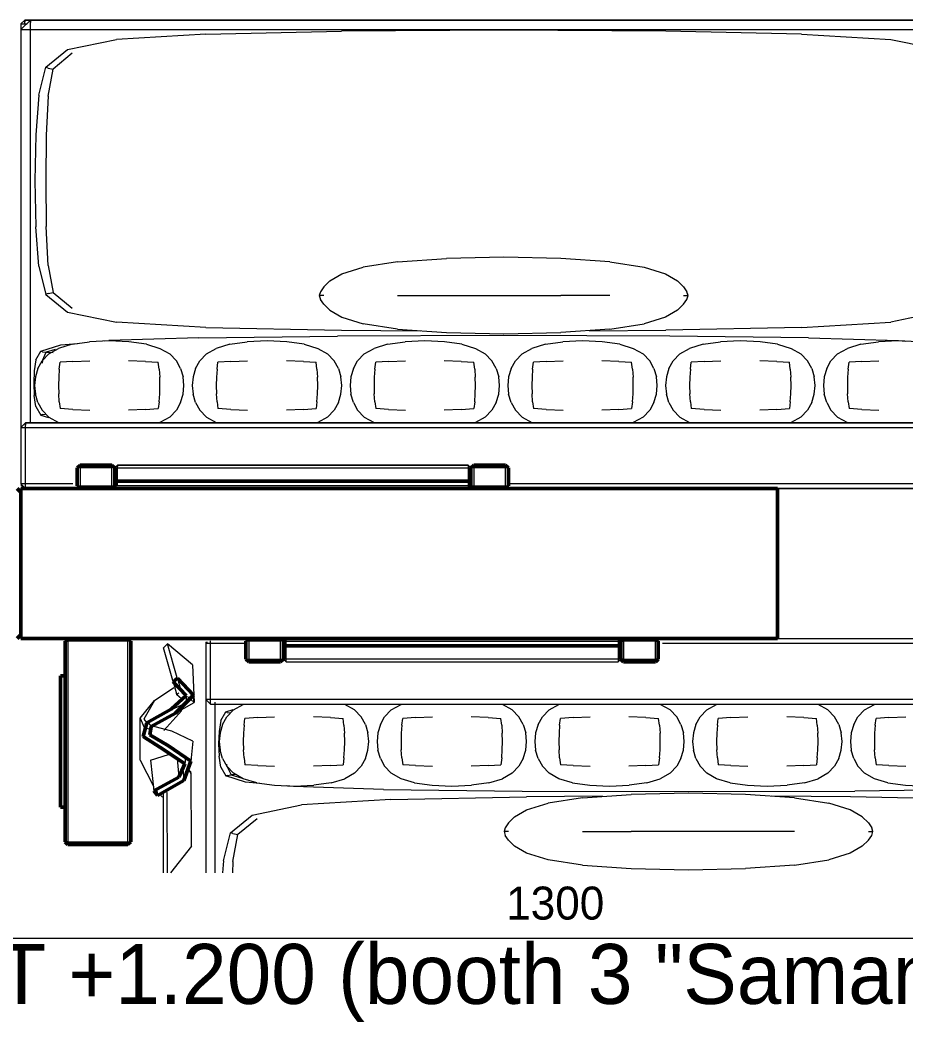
# Model space of a CAD drawing. Header units: metres. Extents: x 10 to 831, y 10 to 584.
# Drawn here: x 56.5 to 103.7, y 112 to 165.5 of the extents above; entities that cross this region are included whole.
import ezdxf
from ezdxf.enums import TextEntityAlignment as Align

# ---------------------------------------------------------------- set-up
doc = ezdxf.new("R2010")
doc.units = ezdxf.units.M
for name, color, linetype, lineweight in [('CUT', 7, 'Continuous', 50), ('DIM', 1, 'Continuous', 13), ('TXT', 7, 'Continuous', 18), ('VIS', 8, 'Continuous', 13)]:
    doc.layers.add(name, color=color, linetype=linetype, lineweight=lineweight)

msp = doc.modelspace()

# ---------------------------------------------------------------- linework, layer by layer
at = {"layer": 'CUT'}
for p, q in [((59.5, 141.6), (59.65, 141.75)), ((59.65, 141.75), (61.35, 141.75)), ((61.35, 141.75), (61.5, 141.6)), ((80.5, 141.6), (80.65, 141.75)), ((80.65, 141.75), (82.35, 141.75)), ((82.35, 141.75), (82.5, 141.6)), ((59.5, 140.65), (59.5, 141.6)), ((61.5, 141.6), (61.5, 140.65)), ((80.5, 140.65), (80.5, 141.6)), ((82.5, 141.6), (82.5, 140.65)), ((59.65, 140.5), (59.5, 140.65)), ((61.5, 140.65), (61.35, 140.5)), ((61.5, 140.5), (61.5, 140.9)), ((61.5, 140.9), (80.5, 140.9)), ((80.5, 140.9), (80.5, 140.5)), ((80.65, 140.5), (80.5, 140.65)), ((82.5, 140.65), (82.35, 140.5)), ((56.3, 140.5), (56.5, 140.3)), ((56.5, 140.5), (96.85, 140.5)), ((56.5, 132.5), (56.5, 140.5)), ((56.5, 140.3), (56.5, 132.7)), ((61.35, 140.5), (59.65, 140.5)), ((80.5, 140.5), (61.5, 140.5)), ((82.35, 140.5), (80.65, 140.5)), ((96.85, 140.5), (96.85, 132.5)), ((56.5, 132.7), (56.3, 132.5)), ((96.85, 132.5), (56.5, 132.5)), ((58.857, 132.35), (59.007, 132.5)), ((58.857, 121.65), (58.857, 132.35)), ((59.007, 132.5), (62.207, 132.5)), ((62.207, 132.5), (62.357, 132.35)), ((62.357, 132.35), (62.357, 121.65)), ((68.5, 132.35), (68.65, 132.5)), ((68.5, 131.4), (68.5, 132.35)), ((68.65, 132.5), (70.35, 132.5)), ((70.35, 132.5), (70.5, 132.35)), ((70.5, 132.1), (70.5, 132.5)), ((70.5, 132.5), (88.5, 132.5)), ((70.5, 132.35), (70.5, 131.4)), ((88.5, 132.1), (70.5, 132.1)), ((88.5, 132.35), (88.65, 132.5)), ((88.5, 132.5), (88.5, 132.1)), ((88.5, 131.4), (88.5, 132.35)), ((88.65, 132.5), (90.35, 132.5)), ((90.35, 132.5), (90.5, 132.35)), ((90.5, 132.35), (90.5, 131.4)), ((68.65, 131.25), (68.5, 131.4)), ((70.35, 131.25), (68.65, 131.25)), ((70.5, 131.4), (70.35, 131.25)), ((88.65, 131.25), (88.5, 131.4)), ((90.35, 131.25), (88.65, 131.25)), ((90.5, 131.4), (90.35, 131.25)), ((58.607, 123.5), (58.607, 130.5)), ((58.607, 130.5), (58.857, 130.5)), ((58.857, 130.5), (58.857, 123.5)), ((64.62, 130.182), (64.842, 130.385)), ((65.312, 129.454), (64.62, 130.182)), ((64.842, 130.385), (65.701, 129.483)), ((64.516, 128.727), (65.312, 129.454)), ((65.701, 129.483), (64.739, 128.519)), ((63.215, 128), (64.516, 128.727)), ((64.739, 128.519), (63.453, 127.798)), ((63.016, 127.273), (63.215, 128)), ((63.453, 127.798), (63.38, 127.36)), ((64.164, 126.546), (63.016, 127.273)), ((63.38, 127.36), (64.364, 126.771)), ((64.364, 126.771), (65.561, 125.959)), ((65.242, 125.818), (64.164, 126.546)), ((64.919, 125.091), (65.242, 125.818)), ((65.561, 125.959), (65.196, 124.913)), ((63.594, 124.364), (64.919, 125.091)), ((65.196, 124.913), (63.776, 124.12)), ((63.776, 124.12), (63.594, 124.364)), ((58.857, 123.5), (58.607, 123.5)), ((59.007, 121.5), (58.857, 121.65)), ((62.207, 121.5), (59.007, 121.5)), ((62.357, 121.65), (62.207, 121.5))]:
    msp.add_line(p, q, dxfattribs=at)
at = {"layer": 'DIM'}
msp.add_line((52.5, 116.5), (117.5, 116.5), dxfattribs=at)
at = {"layer": 'VIS'}
for p, q in [((56.7, 165.5), (56.5, 165.3)), ((57, 165.5), (56.5, 165)), ((56.5, 165.3), (56.7, 165.3)), ((56.5, 165.3), (56.5, 164.923)), ((56.7, 165.5), (56.7, 165.4)), ((56.7, 165.3), (56.7, 165.5)), ((56.7, 165.5), (107.8, 165.5)), ((107.8, 165.5), (56.7, 165.5)), ((56.7, 165.5), (56.7, 165.5)), ((56.7, 165.3), (56.825, 165.3)), ((57, 165), (57, 165.5)), ((57, 165.5), (57, 165.375)), ((57, 165.5), (57, 165.5)), ((57, 165.5), (107.5, 165.5)), ((107.5, 165.5), (57, 165.5)), ((56.5, 165), (57, 165)), ((56.5, 165), (56.5, 143.653)), ((57, 165), (107.5, 165)), ((57, 144.031), (57, 165)), ((66.367, 164.751), (61.601, 164.468)), ((66.367, 164.751), (73.604, 164.906)), ((82.25, 164.958), (73.604, 164.906)), ((90.897, 164.906), (82.25, 164.958)), ((98.134, 164.751), (90.897, 164.906)), ((98.134, 164.751), (102.9, 164.468)), ((58.977, 163.93), (61.601, 164.468)), ((102.9, 164.468), (105.523, 163.93)), ((57.82, 162.986), (58.977, 163.93)), ((59.239, 163.729), (58.22, 162.882)), ((57.448, 161.492), (57.82, 162.986)), ((57.82, 162.986), (57.852, 162.975)), ((57.948, 162.939), (57.852, 162.975)), ((57.948, 162.939), (58.22, 162.882)), ((57.948, 161.441), (58.22, 162.882)), ((57.448, 161.492), (57.294, 159.382)), ((57.948, 161.441), (57.852, 159.362)), ((57.294, 159.382), (57.242, 156.925)), ((57.852, 159.362), (57.82, 156.925)), ((57.242, 156.925), (57.294, 154.468)), ((57.82, 156.925), (57.852, 154.488)), ((57.448, 152.358), (57.294, 154.468)), ((57.948, 152.409), (57.852, 154.488)), ((57.948, 152.409), (58.22, 150.968)), ((76.593, 152.602), (74.758, 152.315)), ((76.593, 152.602), (79.202, 152.779)), ((82.25, 152.838), (79.202, 152.779)), ((85.298, 152.779), (82.25, 152.838)), ((87.907, 152.602), (85.298, 152.779)), ((87.907, 152.602), (89.742, 152.315)), ((57.448, 152.358), (57.82, 150.863)), ((72.976, 151.589), (73.615, 151.96)), ((73.615, 151.96), (74.758, 152.315)), ((89.742, 152.315), (90.885, 151.96)), ((90.885, 151.96), (91.525, 151.589)), ((72.648, 151.257), (72.976, 151.589)), ((91.852, 151.257), (91.525, 151.589)), ((57.852, 150.875), (57.82, 150.863)), ((57.82, 150.863), (57.828, 150.866)), ((57.82, 150.863), (58.977, 149.92)), ((57.948, 150.91), (57.852, 150.875)), ((57.948, 150.91), (58.22, 150.968)), ((58.22, 150.968), (59.239, 150.12)), ((72.471, 151.004), (72.412, 150.8)), ((72.412, 150.8), (72.471, 150.595)), ((72.412, 150.8), (72.471, 150.8)), ((72.648, 151.257), (72.471, 151.004)), ((72.648, 150.8), (72.471, 150.8)), ((76.593, 150.8), (79.202, 150.8)), ((79.202, 150.8), (82.25, 150.8)), ((82.25, 150.8), (85.298, 150.8)), ((87.907, 150.8), (85.298, 150.8)), ((91.852, 151.257), (92.029, 151.004)), ((91.852, 150.8), (92.029, 150.8)), ((92.088, 150.8), (92.029, 151.004)), ((92.029, 150.595), (92.088, 150.8)), ((92.088, 150.8), (92.029, 150.8)), ((72.648, 150.342), (72.471, 150.595)), ((72.648, 150.342), (72.976, 150.011)), ((91.852, 150.342), (91.525, 150.011)), ((91.852, 150.342), (92.029, 150.595)), ((58.977, 149.92), (61.601, 149.382)), ((72.976, 150.011), (73.615, 149.64)), ((91.525, 150.011), (90.885, 149.64)), ((105.523, 149.92), (102.9, 149.382)), ((66.367, 149.098), (61.601, 149.382)), ((73.615, 149.64), (74.758, 149.285)), ((76.593, 148.998), (74.758, 149.285)), ((87.907, 148.998), (89.742, 149.285)), ((90.885, 149.64), (89.742, 149.285)), ((98.134, 149.098), (102.9, 149.382)), ((65.988, 148.551), (73.38, 148.639)), ((66.367, 149.098), (73.604, 148.943)), ((82.25, 148.669), (73.38, 148.639)), ((73.604, 148.943), (77.8, 148.918)), ((76.593, 148.998), (79.202, 148.821)), ((79.202, 148.821), (82.25, 148.762)), ((82.25, 148.762), (85.298, 148.821)), ((91.121, 148.639), (82.25, 148.669)), ((87.907, 148.998), (85.298, 148.821)), ((86.828, 148.919), (90.897, 148.943)), ((98.134, 149.098), (90.897, 148.943)), ((98.512, 148.551), (91.121, 148.639)), ((57.568, 147.83), (58.622, 148.167)), ((59.227, 148.201), (58.504, 147.982)), ((58.622, 148.167), (59.52, 148.248)), ((59.227, 148.201), (60.159, 148.334)), ((61.208, 148.379), (60.159, 148.334)), ((60.931, 148.376), (61.187, 148.399)), ((65.988, 148.551), (61.187, 148.399)), ((62.258, 148.334), (61.208, 148.379)), ((63.19, 148.201), (62.258, 148.334)), ((63.19, 148.201), (63.913, 147.982)), ((67.643, 148.201), (66.921, 147.982)), ((67.643, 148.201), (68.575, 148.334)), ((69.625, 148.379), (68.575, 148.334)), ((70.675, 148.334), (69.625, 148.379)), ((71.607, 148.201), (70.675, 148.334)), ((71.607, 148.201), (72.33, 147.982)), ((76.06, 148.201), (75.337, 147.982)), ((76.06, 148.201), (76.992, 148.334)), ((78.042, 148.379), (76.992, 148.334)), ((79.091, 148.334), (78.042, 148.379)), ((80.024, 148.201), (79.091, 148.334)), ((80.024, 148.201), (80.746, 147.982)), ((84.477, 148.201), (83.754, 147.982)), ((84.477, 148.201), (85.409, 148.334)), ((86.458, 148.379), (85.409, 148.334)), ((87.508, 148.334), (86.458, 148.379)), ((88.44, 148.201), (87.508, 148.334)), ((88.44, 148.201), (89.163, 147.982)), ((92.893, 148.201), (92.171, 147.982)), ((92.893, 148.201), (93.825, 148.334)), ((94.875, 148.379), (93.825, 148.334)), ((95.925, 148.334), (94.875, 148.379)), ((96.857, 148.201), (95.925, 148.334)), ((96.857, 148.201), (97.58, 147.982)), ((98.512, 148.551), (103.313, 148.399)), ((101.31, 148.201), (100.587, 147.982)), ((101.31, 148.201), (102.242, 148.334)), ((103.292, 148.379), (102.242, 148.334)), ((104.341, 148.334), (103.292, 148.379)), ((103.313, 148.399), (103.697, 148.364)), ((57.299, 147.37), (57.568, 147.83)), ((57.568, 147.83), (57.586, 147.824)), ((57.64, 147.803), (57.586, 147.824)), ((57.627, 147.322), (57.982, 147.685)), ((57.64, 147.803), (57.85, 147.772)), ((57.64, 147.341), (57.85, 147.772)), ((58.33, 147.915), (57.85, 147.772)), ((57.85, 147.772), (58.21, 147.764)), ((57.982, 147.685), (58.504, 147.982)), ((63.913, 147.982), (64.435, 147.685)), ((64.435, 147.685), (64.79, 147.322)), ((66.043, 147.322), (66.399, 147.685)), ((66.399, 147.685), (66.921, 147.982)), ((72.33, 147.982), (72.851, 147.685)), ((72.851, 147.685), (73.207, 147.322)), ((74.46, 147.322), (74.816, 147.685)), ((74.816, 147.685), (75.337, 147.982)), ((80.746, 147.982), (81.268, 147.685)), ((81.268, 147.685), (81.624, 147.322)), ((82.877, 147.322), (83.232, 147.685)), ((83.232, 147.685), (83.754, 147.982)), ((89.163, 147.982), (89.685, 147.685)), ((89.685, 147.685), (90.04, 147.322)), ((91.293, 147.322), (91.649, 147.685)), ((91.649, 147.685), (92.171, 147.982)), ((97.58, 147.982), (98.101, 147.685)), ((98.101, 147.685), (98.457, 147.322)), ((99.71, 147.322), (100.066, 147.685)), ((100.066, 147.685), (100.587, 147.982)), ((57.299, 147.37), (57.211, 146.783)), ((57.399, 146.91), (57.627, 147.322)), ((57.64, 147.341), (57.627, 147.199)), ((58.545, 146.867), (58.591, 147.236)), ((59.27, 147.281), (58.591, 147.236)), ((59.27, 147.281), (60.176, 147.312)), ((63.147, 147.281), (62.24, 147.312)), ((63.147, 147.281), (63.826, 147.236)), ((63.872, 146.867), (63.826, 147.236)), ((65.018, 146.91), (64.79, 147.322)), ((65.815, 146.91), (66.043, 147.322)), ((66.961, 146.867), (67.008, 147.236)), ((67.687, 147.281), (67.008, 147.236)), ((67.687, 147.281), (68.593, 147.312)), ((71.564, 147.281), (70.657, 147.312)), ((71.564, 147.281), (72.242, 147.236)), ((72.289, 146.867), (72.242, 147.236)), ((73.435, 146.91), (73.207, 147.322)), ((74.232, 146.91), (74.46, 147.322)), ((75.378, 146.867), (75.425, 147.236)), ((76.103, 147.281), (75.425, 147.236)), ((76.103, 147.281), (77.01, 147.312)), ((79.98, 147.281), (79.074, 147.312)), ((79.98, 147.281), (80.659, 147.236)), ((80.706, 146.867), (80.659, 147.236)), ((81.851, 146.91), (81.624, 147.322)), ((82.649, 146.91), (82.877, 147.322)), ((83.795, 146.867), (83.841, 147.236)), ((84.52, 147.281), (83.841, 147.236)), ((84.52, 147.281), (85.426, 147.312)), ((88.397, 147.281), (87.491, 147.312)), ((88.397, 147.281), (89.076, 147.236)), ((89.122, 146.867), (89.076, 147.236)), ((90.268, 146.91), (90.04, 147.322)), ((91.065, 146.91), (91.293, 147.322)), ((92.211, 146.867), (92.258, 147.236)), ((92.937, 147.281), (92.258, 147.236)), ((92.937, 147.281), (93.843, 147.312)), ((96.814, 147.281), (95.907, 147.312)), ((96.814, 147.281), (97.492, 147.236)), ((97.539, 146.867), (97.492, 147.236)), ((98.685, 146.91), (98.457, 147.322)), ((99.482, 146.91), (99.71, 147.322)), ((100.628, 146.867), (100.675, 147.236)), ((101.353, 147.281), (100.675, 147.236)), ((101.353, 147.281), (102.26, 147.312)), ((57.211, 146.783), (57.181, 146.125)), ((57.399, 146.91), (57.266, 146.464)), ((58.545, 146.867), (58.514, 146.445)), ((63.872, 146.867), (63.903, 146.445)), ((65.018, 146.91), (65.151, 146.464)), ((65.815, 146.91), (65.683, 146.464)), ((66.961, 146.867), (66.931, 146.445)), ((72.289, 146.867), (72.319, 146.445)), ((73.435, 146.91), (73.568, 146.464)), ((74.232, 146.91), (74.099, 146.464)), ((75.378, 146.867), (75.347, 146.445)), ((80.706, 146.867), (80.736, 146.445)), ((81.851, 146.91), (81.984, 146.464)), ((82.649, 146.91), (82.516, 146.464)), ((83.795, 146.867), (83.764, 146.445)), ((89.122, 146.867), (89.153, 146.445)), ((90.268, 146.91), (90.401, 146.464)), ((91.065, 146.91), (90.933, 146.464)), ((92.211, 146.867), (92.181, 146.445)), ((97.539, 146.867), (97.569, 146.445)), ((98.685, 146.91), (98.818, 146.464)), ((99.482, 146.91), (99.349, 146.464)), ((100.628, 146.867), (100.597, 146.445)), ((57.181, 146.125), (57.211, 145.466)), ((57.266, 146.464), (57.222, 146)), ((57.222, 146), (57.266, 145.536)), ((58.514, 146.445), (58.504, 146)), ((58.504, 146), (58.514, 145.554)), ((63.913, 146), (63.903, 146.445)), ((63.903, 145.554), (63.913, 146)), ((65.195, 146), (65.151, 146.464)), ((65.151, 145.536), (65.195, 146)), ((65.683, 146.464), (65.638, 146)), ((65.638, 146), (65.683, 145.536)), ((66.931, 146.445), (66.921, 146)), ((66.921, 146), (66.931, 145.554)), ((72.33, 146), (72.319, 146.445)), ((72.319, 145.554), (72.33, 146)), ((73.612, 146), (73.568, 146.464)), ((73.568, 145.536), (73.612, 146)), ((74.099, 146.464), (74.055, 146)), ((74.055, 146), (74.099, 145.536)), ((75.347, 146.445), (75.337, 146)), ((75.337, 146), (75.347, 145.554)), ((80.746, 146), (80.736, 146.445)), ((80.736, 145.554), (80.746, 146)), ((82.029, 146), (81.984, 146.464)), ((81.984, 145.536), (82.029, 146)), ((82.516, 146.464), (82.472, 146)), ((82.472, 146), (82.516, 145.536)), ((83.764, 146.445), (83.754, 146)), ((83.754, 146), (83.764, 145.554)), ((89.163, 146), (89.153, 146.445)), ((89.153, 145.554), (89.163, 146)), ((90.445, 146), (90.401, 146.464)), ((90.401, 145.536), (90.445, 146)), ((90.933, 146.464), (90.888, 146)), ((90.888, 146), (90.933, 145.536)), ((92.181, 146.445), (92.171, 146)), ((92.171, 146), (92.181, 145.554)), ((97.58, 146), (97.569, 146.445)), ((97.569, 145.554), (97.58, 146)), ((98.862, 146), (98.818, 146.464)), ((98.818, 145.536), (98.862, 146)), ((99.349, 146.464), (99.305, 146)), ((99.305, 146), (99.349, 145.536)), ((100.597, 146.445), (100.587, 146)), ((100.587, 146), (100.597, 145.554)), ((57.299, 144.879), (57.211, 145.466)), ((57.399, 145.09), (57.266, 145.536)), ((58.545, 145.133), (58.514, 145.554)), ((63.872, 145.133), (63.903, 145.554)), ((65.018, 145.09), (65.151, 145.536)), ((65.815, 145.09), (65.683, 145.536)), ((66.961, 145.133), (66.931, 145.554)), ((72.289, 145.133), (72.319, 145.554)), ((73.435, 145.09), (73.568, 145.536)), ((74.232, 145.09), (74.099, 145.536)), ((75.378, 145.133), (75.347, 145.554)), ((80.706, 145.133), (80.736, 145.554)), ((81.851, 145.09), (81.984, 145.536)), ((82.649, 145.09), (82.516, 145.536)), ((83.795, 145.133), (83.764, 145.554)), ((89.122, 145.133), (89.153, 145.554)), ((90.268, 145.09), (90.401, 145.536)), ((91.065, 145.09), (90.933, 145.536)), ((92.211, 145.133), (92.181, 145.554)), ((97.539, 145.133), (97.569, 145.554)), ((98.685, 145.09), (98.818, 145.536)), ((99.482, 145.09), (99.349, 145.536)), ((100.628, 145.133), (100.597, 145.554)), ((57.399, 145.09), (57.627, 144.677)), ((58.545, 145.133), (58.591, 144.764)), ((63.872, 145.133), (63.826, 144.764)), ((65.018, 145.09), (64.79, 144.677)), ((65.815, 145.09), (66.043, 144.677)), ((66.961, 145.133), (67.008, 144.764)), ((72.289, 145.133), (72.242, 144.764)), ((73.435, 145.09), (73.207, 144.677)), ((74.232, 145.09), (74.46, 144.677)), ((75.378, 145.133), (75.425, 144.764)), ((80.706, 145.133), (80.659, 144.764)), ((81.851, 145.09), (81.624, 144.677)), ((82.649, 145.09), (82.877, 144.677)), ((83.795, 145.133), (83.841, 144.764)), ((89.122, 145.133), (89.076, 144.764)), ((90.268, 145.09), (90.04, 144.677)), ((91.065, 145.09), (91.293, 144.677)), ((92.211, 145.133), (92.258, 144.764)), ((97.539, 145.133), (97.492, 144.764)), ((98.685, 145.09), (98.457, 144.677)), ((99.482, 145.09), (99.71, 144.677)), ((100.628, 145.133), (100.675, 144.764)), ((57.299, 144.879), (57.568, 144.42)), ((57.586, 144.427), (57.568, 144.42)), ((57.568, 144.42), (57.571, 144.421)), ((57.568, 144.42), (57.963, 144.293)), ((57.64, 144.447), (57.586, 144.427)), ((57.627, 144.677), (57.982, 144.315)), ((57.64, 144.447), (57.798, 144.47)), ((59.27, 144.718), (58.591, 144.764)), ((59.27, 144.718), (60.176, 144.687)), ((63.147, 144.718), (62.24, 144.687)), ((63.147, 144.718), (63.826, 144.764)), ((64.79, 144.677), (64.435, 144.315)), ((66.043, 144.677), (66.399, 144.315)), ((67.687, 144.718), (67.008, 144.764)), ((67.687, 144.718), (68.593, 144.687)), ((71.564, 144.718), (70.657, 144.687)), ((71.564, 144.718), (72.242, 144.764)), ((73.207, 144.677), (72.851, 144.315)), ((74.46, 144.677), (74.816, 144.315)), ((76.103, 144.718), (75.425, 144.764)), ((76.103, 144.718), (77.01, 144.687)), ((79.98, 144.718), (79.074, 144.687)), ((79.98, 144.718), (80.659, 144.764)), ((81.624, 144.677), (81.268, 144.315)), ((82.877, 144.677), (83.232, 144.315)), ((84.52, 144.718), (83.841, 144.764)), ((84.52, 144.718), (85.426, 144.687)), ((88.397, 144.718), (87.491, 144.687)), ((88.397, 144.718), (89.076, 144.764)), ((90.04, 144.677), (89.685, 144.315)), ((91.293, 144.677), (91.649, 144.315)), ((92.937, 144.718), (92.258, 144.764)), ((92.937, 144.718), (93.843, 144.687)), ((96.814, 144.718), (95.907, 144.687)), ((96.814, 144.718), (97.492, 144.764)), ((98.457, 144.677), (98.101, 144.315)), ((99.71, 144.677), (100.066, 144.315)), ((101.353, 144.718), (100.675, 144.764)), ((101.353, 144.718), (102.26, 144.687)), ((56.75, 144), (56.5, 143.75)), ((56.75, 143.75), (56.75, 144)), ((56.75, 144), (56.75, 143.875)), ((56.75, 144), (56.75, 144)), ((56.75, 144), (107.75, 144)), ((107.75, 144), (56.75, 144)), ((57.982, 144.315), (58.504, 144.018)), ((64.435, 144.315), (63.913, 144.018)), ((66.399, 144.315), (66.921, 144.018)), ((72.851, 144.315), (72.33, 144.018)), ((74.816, 144.315), (75.337, 144.018)), ((81.268, 144.315), (80.746, 144.018)), ((83.232, 144.315), (83.754, 144.018)), ((89.685, 144.315), (89.163, 144.018)), ((91.649, 144.315), (92.171, 144.018)), ((98.101, 144.315), (97.58, 144.018)), ((100.066, 144.315), (100.587, 144.018)), ((56.5, 143.75), (56.75, 143.75)), ((56.5, 143.75), (56.5, 140.75)), ((56.75, 140.75), (56.75, 143.75)), ((56.75, 143.75), (107.75, 143.75)), ((59.5, 141.6), (59.65, 141.75)), ((59.5, 141.6), (59.65, 141.75)), ((59.65, 141.75), (59.65, 141.6)), ((59.65, 141.75), (61.35, 141.75)), ((59.65, 141.75), (59.65, 141.75)), ((59.65, 141.75), (61.35, 141.75)), ((61.35, 141.6), (61.35, 141.75)), ((61.35, 141.75), (61.425, 141.675)), ((61.35, 141.75), (61.35, 141.75)), ((61.35, 141.75), (61.5, 141.6)), ((61.65, 141.75), (61.5, 141.6)), ((61.65, 141.6), (61.65, 141.75)), ((61.65, 141.75), (61.65, 141.675)), ((80.35, 141.75), (61.65, 141.75)), ((61.65, 141.75), (80.35, 141.75)), ((61.65, 141.75), (61.65, 141.75)), ((80.5, 141.6), (80.35, 141.75)), ((80.35, 141.75), (80.35, 141.6)), ((80.35, 141.75), (80.5, 141.6)), ((80.35, 141.75), (80.35, 141.75)), ((80.5, 141.6), (80.65, 141.75)), ((80.5, 141.6), (80.65, 141.75)), ((80.65, 141.75), (80.65, 141.6)), ((80.65, 141.75), (80.65, 141.75)), ((80.65, 141.75), (82.35, 141.75)), ((80.65, 141.75), (82.35, 141.75)), ((82.35, 141.6), (82.35, 141.75)), ((82.35, 141.75), (82.5, 141.6)), ((82.35, 141.75), (82.35, 141.75)), ((82.35, 141.75), (82.5, 141.6)), ((59.65, 141.6), (59.5, 141.6)), ((59.5, 140.65), (59.5, 141.6)), ((59.5, 141.6), (59.5, 141.6)), ((59.5, 140.65), (59.5, 141.6)), ((59.65, 141.6), (59.65, 140.65)), ((61.35, 141.6), (59.65, 141.6)), ((61.35, 140.65), (61.35, 141.6)), ((61.5, 141.6), (61.5, 141.6)), ((61.5, 141.6), (61.65, 141.6)), ((61.5, 141.6), (61.5, 140.809)), ((61.5, 141.6), (61.5, 140.65)), ((61.65, 140.65), (61.65, 141.6)), ((61.65, 141.6), (80.35, 141.6)), ((80.35, 141.6), (80.5, 141.6)), ((80.35, 141.6), (80.35, 140.65)), ((80.5, 141.6), (80.425, 141.6)), ((80.65, 141.6), (80.5, 141.6)), ((80.5, 140.65), (80.5, 141.6)), ((80.5, 141.6), (80.5, 140.65)), ((80.5, 141.6), (80.5, 141.6)), ((80.5, 140.65), (80.5, 141.6)), ((80.5, 141.6), (80.5, 141.6)), ((80.5, 140.65), (80.5, 141.6)), ((82.35, 141.6), (80.65, 141.6)), ((80.65, 141.6), (80.65, 140.65)), ((82.5, 141.6), (82.35, 141.6)), ((82.35, 140.65), (82.35, 141.6)), ((82.5, 141.6), (82.5, 141.6)), ((82.5, 141.6), (82.5, 140.65)), ((82.5, 141.6), (82.5, 140.65)), ((56.75, 140.75), (56.5, 140.75)), ((56.5, 140.75), (56.75, 140.5)), ((56.5, 140.75), (56.5, 140.75)), ((56.5, 140.7), (56.7, 140.5)), ((56.5, 140.7), (56.5, 140.7)), ((56.75, 140.5), (56.75, 140.75)), ((59.262, 140.75), (56.75, 140.75)), ((59.65, 140.5), (59.5, 140.65)), ((59.5, 140.65), (59.65, 140.65)), ((59.5, 140.65), (59.5, 140.65)), ((59.5, 140.65), (59.65, 140.5)), ((59.65, 140.65), (59.65, 140.5)), ((59.65, 140.65), (61.35, 140.65)), ((61.35, 140.65), (61.425, 140.65)), ((61.35, 140.5), (61.35, 140.65)), ((61.5, 140.65), (61.35, 140.5)), ((61.5, 140.5), (61.5, 140.9)), ((61.5, 140.9), (80.5, 140.9)), ((61.5, 140.9), (61.5, 140.9)), ((61.5, 140.5), (61.5, 140.9)), ((61.5, 140.9), (80.5, 140.9)), ((61.5, 140.65), (61.5, 140.65)), ((61.65, 140.65), (61.575, 140.65)), ((80.35, 140.65), (61.65, 140.65)), ((80.35, 140.65), (80.35, 140.575)), ((80.5, 140.65), (80.35, 140.65)), ((80.5, 140.65), (80.425, 140.575)), ((80.5, 140.9), (80.5, 140.5)), ((80.5, 140.9), (80.5, 140.9)), ((80.5, 140.9), (80.5, 140.5)), ((80.65, 140.5), (80.5, 140.65)), ((80.5, 140.65), (80.65, 140.65)), ((80.5, 140.65), (80.5, 140.65)), ((80.5, 140.65), (80.5, 140.65)), ((80.5, 140.65), (80.65, 140.5)), ((80.65, 140.65), (80.65, 140.5)), ((80.65, 140.65), (82.35, 140.65)), ((82.35, 140.65), (82.5, 140.65)), ((82.5, 140.65), (82.35, 140.5)), ((82.35, 140.5), (82.35, 140.65)), ((82.5, 140.65), (82.35, 140.5)), ((82.5, 140.65), (82.5, 140.65)), ((107.75, 140.75), (82.501, 140.75)), ((56.3, 140.5), (56.5, 140.3)), ((56.5, 140.5), (56.5, 140.371)), ((56.5, 140.5), (56.625, 140.5)), ((56.5, 140.5), (56.5, 140.5)), ((56.5, 140.5), (56.625, 140.5)), ((56.5, 140.5), (56.5, 132.5)), ((59.505, 140.5), (56.5, 140.5)), ((56.5, 140.5), (56.5, 140.5)), ((56.5, 132.5), (56.5, 140.5)), ((56.5, 140.5), (59.633, 140.5)), ((56.5, 140.5), (56.5, 140.5)), ((56.5, 140.5), (96.85, 140.5)), ((56.5, 132.5), (56.5, 140.5)), ((56.5, 140.3), (56.5, 140.3)), ((56.5, 140.3), (56.5, 132.7)), ((56.7, 140.5), (56.7, 140.6)), ((56.7, 140.5), (56.825, 140.5)), ((56.75, 140.5), (59.639, 140.5)), ((61.35, 140.5), (59.65, 140.5)), ((59.65, 140.5), (59.65, 140.5)), ((61.35, 140.5), (59.65, 140.5)), ((61.35, 140.5), (61.35, 140.5)), ((80.5, 140.5), (61.5, 140.5)), ((61.5, 140.5), (61.5, 140.5)), ((80.5, 140.5), (61.5, 140.5)), ((80.536, 140.5), (80.411, 140.5)), ((80.5, 140.5), (80.5, 140.5)), ((80.56, 140.5), (80.685, 140.5)), ((80.617, 140.5), (80.743, 140.5)), ((82.35, 140.5), (80.65, 140.5)), ((80.65, 140.5), (80.65, 140.5)), ((82.35, 140.5), (80.65, 140.5)), ((82.35, 140.5), (82.35, 140.5)), ((82.376, 140.5), (107.75, 140.5)), ((123.35, 140.5), (82.414, 140.5)), ((82.565, 140.5), (96.85, 140.5)), ((96.85, 140.5), (96.85, 132.5)), ((96.85, 140.5), (96.85, 140.5)), ((96.85, 140.5), (96.85, 132.5)), ((56.5, 132.7), (56.3, 132.5)), ((56.5, 132.7), (56.5, 132.7)), ((56.5, 132.5), (123.35, 132.5)), ((56.5, 132.5), (56.5, 132.5)), ((96.85, 132.5), (56.5, 132.5)), ((56.5, 132.5), (56.5, 132.5)), ((96.85, 132.5), (56.5, 132.5)), ((58.857, 132.35), (59.007, 132.5)), ((58.857, 132.35), (58.932, 132.425)), ((59.007, 132.35), (58.857, 132.35)), ((58.857, 121.65), (58.857, 132.35)), ((58.857, 132.35), (58.857, 132.35)), ((58.857, 121.65), (58.857, 132.35)), ((59.007, 132.5), (59.007, 132.5)), ((59.007, 132.5), (62.207, 132.5)), ((62.207, 132.35), (59.007, 132.35)), ((59.007, 132.35), (59.007, 121.65)), ((62.207, 132.5), (62.207, 132.5)), ((62.207, 132.5), (62.357, 132.35)), ((62.207, 132.35), (62.207, 132.425)), ((62.357, 132.35), (62.207, 132.35)), ((62.207, 121.65), (62.207, 132.35)), ((62.357, 132.35), (62.357, 132.35)), ((62.357, 132.35), (62.357, 121.65)), ((62.357, 132.35), (62.357, 121.65)), ((64.107, 132), (64.312, 132.22)), ((64.312, 132.22), (64.312, 132.22)), ((65.654, 131.092), (64.312, 132.22)), ((64.831, 130.392), (64.312, 132.22)), ((66.357, 132.3), (66.457, 132.3)), ((66.357, 132.3), (66.357, 132.174)), ((66.357, 132.25), (66.607, 132.25)), ((66.357, 132.25), (66.357, 129.25)), ((66.607, 132.25), (66.607, 132.375)), ((66.607, 132.25), (68.491, 132.25)), ((66.607, 129.25), (66.607, 132.25)), ((68.5, 132.35), (68.65, 132.5)), ((68.5, 132.35), (68.65, 132.5)), ((68.65, 132.35), (68.5, 132.35)), ((68.5, 131.4), (68.5, 132.35)), ((68.5, 132.35), (68.5, 132.35)), ((68.5, 131.4), (68.5, 132.35)), ((68.65, 132.5), (68.65, 132.35)), ((68.65, 132.5), (70.35, 132.5)), ((68.65, 132.5), (68.65, 132.5)), ((68.65, 132.5), (70.35, 132.5)), ((68.65, 132.35), (68.65, 131.4)), ((70.35, 132.35), (68.65, 132.35)), ((70.35, 132.35), (70.35, 132.5)), ((70.35, 132.5), (70.425, 132.425)), ((70.35, 132.5), (70.35, 132.5)), ((70.35, 132.5), (70.5, 132.35)), ((70.35, 131.4), (70.35, 132.35)), ((70.5, 132.1), (70.5, 132.5)), ((70.5, 132.5), (88.5, 132.5)), ((70.5, 132.5), (70.5, 132.5)), ((70.5, 132.1), (70.5, 132.5)), ((70.5, 132.5), (88.5, 132.5)), ((70.5, 132.35), (70.5, 132.35)), ((70.5, 132.35), (70.5, 131.4)), ((88.5, 132.1), (70.5, 132.1)), ((70.5, 132.1), (70.5, 132.1)), ((88.5, 132.1), (70.5, 132.1)), ((70.65, 132.5), (70.575, 132.425)), ((70.65, 132.35), (70.65, 132.5)), ((70.65, 132.5), (70.65, 132.425)), ((88.35, 132.5), (70.65, 132.5)), ((70.65, 132.5), (88.35, 132.5)), ((70.65, 132.5), (70.65, 132.5)), ((70.65, 131.4), (70.65, 132.35)), ((70.65, 132.35), (88.35, 132.35)), ((88.5, 132.35), (88.35, 132.5)), ((88.35, 132.5), (88.35, 132.35)), ((88.35, 132.5), (88.5, 132.35)), ((88.35, 132.5), (88.35, 132.5)), ((88.35, 132.35), (88.5, 132.35)), ((88.35, 132.35), (88.35, 131.4)), ((88.5, 132.35), (88.425, 132.35)), ((88.5, 132.5), (88.5, 132.1)), ((88.5, 132.35), (88.65, 132.5)), ((88.5, 132.5), (88.5, 132.5)), ((88.5, 132.35), (88.65, 132.5)), ((88.5, 132.5), (88.5, 132.1)), ((88.65, 132.35), (88.5, 132.35)), ((88.5, 131.4), (88.5, 132.35)), ((88.5, 132.35), (88.5, 131.4)), ((88.5, 132.35), (88.5, 132.35)), ((88.5, 131.4), (88.5, 132.35)), ((88.5, 132.35), (88.5, 132.35)), ((88.5, 131.4), (88.5, 132.35)), ((88.5, 132.1), (88.5, 132.1)), ((88.65, 132.5), (88.65, 132.35)), ((88.65, 132.5), (88.65, 132.5)), ((88.65, 132.5), (90.35, 132.5)), ((88.65, 132.5), (90.35, 132.5)), ((90.35, 132.35), (88.65, 132.35)), ((88.65, 132.35), (88.65, 131.4)), ((90.35, 132.35), (90.35, 132.5)), ((90.35, 132.5), (90.5, 132.35)), ((90.35, 132.5), (90.35, 132.5)), ((90.35, 132.5), (90.5, 132.35)), ((90.5, 132.35), (90.35, 132.35)), ((90.35, 131.4), (90.35, 132.35)), ((90.5, 132.35), (90.5, 132.35)), ((90.5, 132.35), (90.5, 131.4)), ((90.5, 132.35), (90.5, 131.4)), ((90.725, 132.25), (117.607, 132.25)), ((96.85, 132.5), (96.85, 132.5)), ((64.107, 132), (64.107, 132)), ((64.636, 130.125), (64.107, 132)), ((70.5, 132.033), (70.5, 131.4)), ((65.654, 131.092), (65.735, 129.092)), ((68.65, 131.25), (68.5, 131.4)), ((68.5, 131.4), (68.65, 131.4)), ((68.5, 131.4), (68.5, 131.4)), ((68.5, 131.4), (68.65, 131.25)), ((68.65, 131.4), (68.65, 131.25)), ((68.65, 131.4), (70.35, 131.4)), ((70.35, 131.25), (68.65, 131.25)), ((68.65, 131.25), (68.65, 131.25)), ((70.35, 131.25), (68.65, 131.25)), ((70.35, 131.4), (70.425, 131.4)), ((70.35, 131.25), (70.35, 131.4)), ((70.5, 131.4), (70.35, 131.25)), ((70.35, 131.25), (70.35, 131.25)), ((70.65, 131.4), (70.5, 131.4)), ((70.5, 131.4), (70.65, 131.25)), ((70.5, 131.4), (70.5, 131.4)), ((70.5, 131.4), (70.5, 131.4)), ((70.65, 131.25), (70.65, 131.4)), ((88.35, 131.4), (70.65, 131.4)), ((70.65, 131.25), (88.35, 131.25)), ((88.35, 131.4), (88.35, 131.25)), ((88.35, 131.25), (88.5, 131.4)), ((88.5, 131.4), (88.35, 131.4)), ((88.35, 131.25), (88.35, 131.25)), ((88.5, 131.4), (88.425, 131.325)), ((88.65, 131.25), (88.5, 131.4)), ((88.5, 131.4), (88.65, 131.4)), ((88.5, 131.4), (88.5, 131.4)), ((88.5, 131.4), (88.5, 131.4)), ((88.5, 131.4), (88.65, 131.25)), ((88.65, 131.4), (88.65, 131.25)), ((88.65, 131.4), (90.35, 131.4)), ((90.35, 131.25), (88.65, 131.25)), ((88.65, 131.25), (88.65, 131.25)), ((90.35, 131.25), (88.65, 131.25)), ((90.35, 131.4), (90.5, 131.4)), ((90.5, 131.4), (90.35, 131.25)), ((90.35, 131.25), (90.35, 131.4)), ((90.5, 131.4), (90.35, 131.25)), ((90.35, 131.25), (90.35, 131.25)), ((90.5, 131.4), (90.5, 131.4)), ((58.607, 130.5), (58.857, 130.5)), ((58.607, 123.5), (58.607, 130.5)), ((58.607, 130.5), (58.607, 130.5)), ((58.607, 130.5), (58.857, 130.5)), ((58.607, 123.5), (58.607, 130.5)), ((58.857, 130.5), (58.857, 123.5)), ((58.857, 130.5), (58.857, 130.5)), ((58.857, 130.5), (58.857, 123.5)), ((64.62, 130.182), (64.842, 130.385)), ((64.62, 130.182), (64.813, 129.5)), ((65.312, 129.454), (64.62, 130.182)), ((64.842, 130.385), (65.008, 129.771)), ((64.842, 130.385), (65.701, 129.483)), ((63.629, 129.188), (64.65, 129.891)), ((64.516, 128.727), (65.312, 129.454)), ((65.701, 129.483), (64.739, 128.519)), ((64.813, 129.5), (64.788, 129.587)), ((64.813, 129.5), (64.918, 129.608)), ((65.072, 129.281), (64.813, 129.5)), ((65.327, 129.141), (65.312, 129.454)), ((65.317, 129.442), (65.328, 129.132)), ((65.735, 129.092), (65.379, 129.404)), ((65.735, 129.092), (65.701, 129.483)), ((62.857, 128.25), (63.629, 129.188)), ((63.629, 129.188), (63.06, 128.188)), ((64.337, 128.625), (65.206, 129.008)), ((64.543, 128.399), (65.735, 129.092)), ((66.607, 129.25), (66.357, 129.25)), ((66.357, 129.25), (66.607, 129)), ((66.357, 129.25), (66.357, 129.25)), ((66.357, 129.221), (66.357, 120)), ((66.607, 129), (66.607, 129.25)), ((117.607, 129.25), (66.607, 129.25)), ((66.607, 129), (117.607, 129)), ((66.857, 120), (66.857, 129.094)), ((67.839, 128.685), (68.361, 128.982)), ((74.292, 128.685), (73.77, 128.982)), ((76.256, 128.685), (76.777, 128.982)), ((82.708, 128.685), (82.187, 128.982)), ((84.672, 128.685), (85.194, 128.982)), ((91.125, 128.685), (90.603, 128.982)), ((93.089, 128.685), (93.611, 128.982)), ((99.542, 128.685), (99.02, 128.982)), ((101.506, 128.685), (102.028, 128.982)), ((63.215, 128), (64.516, 128.727)), ((64.739, 128.519), (63.453, 127.798)), ((65.087, 128.648), (64.123, 127.592)), ((64.337, 128.625), (64.516, 128.727)), ((64.543, 128.399), (64.739, 128.519)), ((67.156, 128.12), (67.425, 128.58)), ((67.256, 127.909), (67.484, 128.322)), ((67.425, 128.58), (67.82, 128.706)), ((67.425, 128.58), (67.443, 128.573)), ((67.497, 128.553), (67.443, 128.573)), ((67.484, 128.322), (67.839, 128.685)), ((67.497, 128.553), (67.655, 128.53)), ((69.127, 128.281), (70.033, 128.312)), ((73.004, 128.281), (72.097, 128.312)), ((74.647, 128.322), (74.292, 128.685)), ((74.875, 127.909), (74.647, 128.322)), ((75.672, 127.909), (75.9, 128.322)), ((75.9, 128.322), (76.256, 128.685)), ((77.543, 128.281), (78.45, 128.312)), ((81.421, 128.281), (80.514, 128.312)), ((83.064, 128.322), (82.708, 128.685)), ((83.292, 127.909), (83.064, 128.322)), ((84.089, 127.909), (84.317, 128.322)), ((84.317, 128.322), (84.672, 128.685)), ((85.96, 128.281), (86.867, 128.312)), ((89.837, 128.281), (88.931, 128.312)), ((91.481, 128.322), (91.125, 128.685)), ((91.708, 127.909), (91.481, 128.322)), ((92.506, 127.909), (92.734, 128.322)), ((92.734, 128.322), (93.089, 128.685)), ((94.377, 128.281), (95.283, 128.312)), ((98.254, 128.281), (97.347, 128.312)), ((99.897, 128.322), (99.542, 128.685)), ((100.125, 127.909), (99.897, 128.322)), ((100.922, 127.909), (101.15, 128.322)), ((101.15, 128.322), (101.506, 128.685)), ((102.793, 128.281), (103.7, 128.312)), ((62.857, 126), (62.857, 128.25)), ((62.857, 128.25), (63.075, 127.75)), ((63.016, 127.273), (63.215, 128)), ((63.06, 128.188), (63.215, 128)), ((63.233, 127.811), (63.235, 128.016)), ((63.343, 128.067), (63.294, 127.978)), ((63.294, 127.978), (63.453, 127.798)), ((63.453, 127.798), (63.38, 127.36)), ((63.442, 127.794), (63.427, 127.69)), ((64.545, 127.554), (63.586, 127.806)), ((67.156, 128.12), (67.068, 127.533)), ((67.256, 127.909), (67.123, 127.463)), ((68.402, 127.866), (68.371, 127.446)), ((68.402, 127.866), (68.448, 128.236)), ((69.127, 128.281), (68.448, 128.236)), ((73.004, 128.281), (73.683, 128.236)), ((73.729, 127.866), (73.683, 128.236)), ((73.729, 127.866), (73.76, 127.446)), ((74.875, 127.909), (75.008, 127.463)), ((75.672, 127.909), (75.539, 127.463)), ((76.818, 127.866), (76.788, 127.446)), ((76.818, 127.866), (76.865, 128.236)), ((77.543, 128.281), (76.865, 128.236)), ((81.421, 128.281), (82.099, 128.236)), ((82.146, 127.866), (82.099, 128.236)), ((82.146, 127.866), (82.176, 127.446)), ((83.292, 127.909), (83.425, 127.463)), ((84.089, 127.909), (83.956, 127.463)), ((85.235, 127.866), (85.204, 127.446)), ((85.235, 127.866), (85.281, 128.236)), ((85.96, 128.281), (85.281, 128.236)), ((89.837, 128.281), (90.516, 128.236)), ((90.563, 127.866), (90.516, 128.236)), ((90.563, 127.866), (90.593, 127.446)), ((91.708, 127.909), (91.841, 127.463)), ((92.506, 127.909), (92.373, 127.463)), ((93.652, 127.866), (93.621, 127.446)), ((93.652, 127.866), (93.698, 128.236)), ((94.377, 128.281), (93.698, 128.236)), ((98.254, 128.281), (98.933, 128.236)), ((98.979, 127.866), (98.933, 128.236)), ((98.979, 127.866), (99.01, 127.446)), ((100.125, 127.909), (100.258, 127.463)), ((100.922, 127.909), (100.789, 127.463)), ((102.068, 127.866), (102.038, 127.446)), ((102.068, 127.866), (102.115, 128.236)), ((102.793, 128.281), (102.115, 128.236)), ((63.075, 127.75), (63.016, 127.273)), ((64.164, 126.546), (63.016, 127.273)), ((63.333, 127.662), (63.075, 127.75)), ((63.387, 127.409), (63.38, 127.36)), ((63.38, 127.36), (64.364, 126.771)), ((63.421, 127.649), (63.393, 127.448)), ((65.66, 127.022), (64.545, 127.554)), ((67.068, 127.533), (67.038, 126.875)), ((67.123, 127.463), (67.079, 127)), ((68.371, 127.446), (68.361, 127)), ((73.77, 127), (73.76, 127.446)), ((75.052, 127), (75.008, 127.463)), ((75.539, 127.463), (75.495, 127)), ((76.788, 127.446), (76.777, 127)), ((82.187, 127), (82.176, 127.446)), ((83.469, 127), (83.425, 127.463)), ((83.956, 127.463), (83.912, 127)), ((85.204, 127.446), (85.194, 127)), ((90.603, 127), (90.593, 127.446)), ((91.886, 127), (91.841, 127.463)), ((92.373, 127.463), (92.329, 127)), ((93.621, 127.446), (93.611, 127)), ((99.02, 127), (99.01, 127.446)), ((100.302, 127), (100.258, 127.463)), ((100.789, 127.463), (100.745, 127)), ((102.038, 127.446), (102.028, 127)), ((64.364, 126.771), (65.561, 125.959)), ((65.66, 127.022), (65.561, 125.959)), ((67.038, 126.875), (67.068, 126.217)), ((67.079, 127), (67.123, 126.536)), ((68.361, 127), (68.371, 126.555)), ((73.76, 126.555), (73.77, 127)), ((75.008, 126.536), (75.052, 127)), ((75.495, 127), (75.539, 126.536)), ((76.777, 127), (76.788, 126.555)), ((82.176, 126.555), (82.187, 127)), ((83.425, 126.536), (83.469, 127)), ((83.912, 127), (83.956, 126.536)), ((85.194, 127), (85.204, 126.555)), ((90.593, 126.555), (90.603, 127)), ((91.841, 126.536), (91.886, 127)), ((92.329, 127), (92.373, 126.536)), ((93.611, 127), (93.621, 126.555)), ((99.01, 126.555), (99.02, 127)), ((100.258, 126.536), (100.302, 127)), ((100.745, 127), (100.789, 126.536)), ((102.028, 127), (102.038, 126.555)), ((63.401, 126), (64.373, 126.306)), ((65.242, 125.818), (64.164, 126.546)), ((67.156, 125.63), (67.068, 126.217)), ((67.256, 126.09), (67.123, 126.536)), ((68.402, 126.133), (68.371, 126.555)), ((73.729, 126.133), (73.76, 126.555)), ((74.875, 126.09), (75.008, 126.536)), ((75.672, 126.09), (75.539, 126.536)), ((76.818, 126.133), (76.788, 126.555)), ((82.146, 126.133), (82.176, 126.555)), ((83.292, 126.09), (83.425, 126.536)), ((84.089, 126.09), (83.956, 126.536)), ((85.235, 126.133), (85.204, 126.555)), ((90.563, 126.133), (90.593, 126.555)), ((91.708, 126.09), (91.841, 126.536)), ((92.506, 126.09), (92.373, 126.536)), ((93.652, 126.133), (93.621, 126.555)), ((98.979, 126.133), (99.01, 126.555)), ((100.125, 126.09), (100.258, 126.536)), ((100.922, 126.09), (100.789, 126.536)), ((102.068, 126.133), (102.038, 126.555)), ((62.857, 126), (63.564, 124.625)), ((63.401, 126), (63.594, 124.364)), ((64.824, 126.078), (64.919, 125.091)), ((64.919, 125.091), (65.242, 125.818)), ((65.561, 125.959), (65.196, 124.913)), ((65.27, 126.135), (65.242, 125.818)), ((67.256, 126.09), (67.484, 125.678)), ((67.497, 125.659), (67.484, 125.801)), ((67.839, 125.315), (67.484, 125.678)), ((67.497, 125.659), (67.707, 125.228)), ((68.402, 126.133), (68.448, 125.764)), ((69.127, 125.719), (68.448, 125.764)), ((69.127, 125.719), (70.033, 125.688)), ((73.004, 125.719), (72.097, 125.688)), ((73.004, 125.719), (73.683, 125.764)), ((73.729, 126.133), (73.683, 125.764)), ((74.647, 125.678), (74.292, 125.315)), ((74.875, 126.09), (74.647, 125.678)), ((75.672, 126.09), (75.9, 125.678)), ((76.256, 125.315), (75.9, 125.678)), ((76.818, 126.133), (76.865, 125.764)), ((77.543, 125.719), (76.865, 125.764)), ((77.543, 125.719), (78.45, 125.688)), ((81.421, 125.719), (80.514, 125.688)), ((81.421, 125.719), (82.099, 125.764)), ((82.146, 126.133), (82.099, 125.764)), ((83.064, 125.678), (82.708, 125.315)), ((83.292, 126.09), (83.064, 125.678)), ((84.089, 126.09), (84.317, 125.678)), ((84.672, 125.315), (84.317, 125.678)), ((85.235, 126.133), (85.281, 125.764)), ((85.96, 125.719), (85.281, 125.764)), ((85.96, 125.719), (86.867, 125.688)), ((89.837, 125.719), (88.931, 125.688)), ((89.837, 125.719), (90.516, 125.764)), ((90.563, 126.133), (90.516, 125.764)), ((91.481, 125.678), (91.125, 125.315)), ((91.708, 126.09), (91.481, 125.678)), ((92.506, 126.09), (92.734, 125.678)), ((93.089, 125.315), (92.734, 125.678)), ((93.652, 126.133), (93.698, 125.764)), ((94.377, 125.719), (93.698, 125.764)), ((94.377, 125.719), (95.283, 125.688)), ((98.254, 125.719), (97.347, 125.688)), ((98.254, 125.719), (98.933, 125.764)), ((98.979, 126.133), (98.933, 125.764)), ((99.897, 125.678), (99.542, 125.315)), ((100.125, 126.09), (99.897, 125.678)), ((100.922, 126.09), (101.15, 125.678)), ((101.506, 125.315), (101.15, 125.678)), ((102.068, 126.133), (102.115, 125.764)), ((102.793, 125.719), (102.115, 125.764)), ((102.793, 125.719), (103.7, 125.688)), ((65.132, 125.534), (65.196, 124.913)), ((65.577, 125.294), (65.427, 125.567)), ((65.577, 125.294), (65.549, 125.416)), ((65.59, 121.41), (65.577, 125.294)), ((67.156, 125.63), (67.425, 125.17)), ((67.425, 125.17), (67.443, 125.176)), ((68.479, 124.833), (67.425, 125.17)), ((67.497, 125.197), (67.443, 125.176)), ((67.497, 125.197), (67.707, 125.228)), ((67.947, 125.233), (67.707, 125.228)), ((67.707, 125.228), (68.307, 125.049)), ((68.361, 125.018), (67.839, 125.315)), ((74.292, 125.315), (73.77, 125.018)), ((76.777, 125.018), (76.256, 125.315)), ((82.708, 125.315), (82.187, 125.018)), ((85.194, 125.018), (84.672, 125.315)), ((91.125, 125.315), (90.603, 125.018)), ((93.611, 125.018), (93.089, 125.315)), ((99.542, 125.315), (99.02, 125.018)), ((102.028, 125.018), (101.506, 125.315)), ((63.594, 124.364), (64.919, 125.091)), ((65.196, 124.913), (63.776, 124.12)), ((69.083, 124.798), (68.361, 125.018)), ((69.249, 124.763), (68.479, 124.833)), ((69.083, 124.798), (70.016, 124.665)), ((70.016, 124.665), (71.065, 124.622)), ((71.044, 124.6), (70.66, 124.636)), ((75.845, 124.449), (71.044, 124.6)), ((71.065, 124.622), (72.115, 124.665)), ((73.047, 124.798), (72.115, 124.665)), ((73.047, 124.798), (73.77, 125.018)), ((77.5, 124.798), (76.777, 125.018)), ((77.5, 124.798), (78.432, 124.665)), ((78.432, 124.665), (79.482, 124.622)), ((79.482, 124.622), (80.532, 124.665)), ((81.464, 124.798), (80.532, 124.665)), ((81.464, 124.798), (82.187, 125.018)), ((85.917, 124.798), (85.194, 125.018)), ((85.917, 124.798), (86.849, 124.665)), ((86.849, 124.665), (87.899, 124.622)), ((87.899, 124.622), (88.948, 124.665)), ((89.881, 124.798), (88.948, 124.665)), ((89.881, 124.798), (90.603, 125.018)), ((94.333, 124.798), (93.611, 125.018)), ((94.333, 124.798), (95.266, 124.665)), ((95.266, 124.665), (96.315, 124.622)), ((96.315, 124.622), (97.365, 124.665)), ((98.297, 124.798), (97.365, 124.665)), ((98.297, 124.798), (99.02, 125.018)), ((102.75, 124.798), (102.028, 125.018)), ((102.75, 124.798), (103.682, 124.665)), ((103.682, 124.665), (104.732, 124.622)), ((63.594, 124.364), (63.776, 124.12)), ((63.741, 124.391), (63.776, 124.12)), ((63.969, 124.125), (64.054, 124.031)), ((64.107, 120), (64.107, 124.314)), ((64.291, 124.26), (64.237, 124.371)), ((64.322, 120), (64.291, 124.26)), ((75.845, 124.449), (83.236, 124.36)), ((76.223, 123.901), (83.461, 124.056)), ((83.236, 124.36), (92.107, 124.331)), ((87.529, 124.081), (83.461, 124.056)), ((86.45, 124.002), (89.059, 124.179)), ((92.107, 124.238), (89.059, 124.179)), ((92.107, 124.331), (100.978, 124.36)), ((95.155, 124.179), (92.107, 124.238)), ((97.764, 124.002), (95.155, 124.179)), ((100.753, 124.056), (96.557, 124.082)), ((107.991, 123.901), (100.753, 124.056)), ((108.369, 124.449), (100.978, 124.36)), ((58.857, 123.5), (58.607, 123.5)), ((58.607, 123.5), (58.607, 123.5)), ((58.857, 123.5), (58.607, 123.5)), ((58.857, 123.5), (58.857, 123.5)), ((68.834, 123.08), (71.457, 123.618)), ((76.223, 123.901), (71.457, 123.618)), ((83.472, 123.36), (84.615, 123.715)), ((86.45, 124.002), (84.615, 123.715)), ((97.764, 124.002), (99.599, 123.715)), ((100.742, 123.36), (99.599, 123.715)), ((67.677, 122.136), (68.834, 123.08)), ((82.505, 122.657), (82.833, 122.989)), ((82.833, 122.989), (83.472, 123.36)), ((101.381, 122.989), (100.742, 123.36)), ((101.709, 122.657), (101.381, 122.989)), ((69.096, 122.879), (68.077, 122.032)), ((82.505, 122.657), (82.328, 122.404)), ((101.709, 122.657), (101.886, 122.404)), ((67.305, 120.642), (67.677, 122.136)), ((67.677, 122.136), (67.709, 122.125)), ((67.805, 122.089), (67.709, 122.125)), ((67.805, 122.089), (68.077, 122.032)), ((67.805, 120.591), (68.077, 122.032)), ((82.328, 122.404), (82.269, 122.2)), ((82.269, 122.2), (82.328, 121.995)), ((82.269, 122.2), (82.328, 122.2)), ((82.505, 122.2), (82.328, 122.2)), ((82.505, 121.742), (82.328, 121.995)), ((86.45, 122.2), (89.059, 122.2)), ((92.107, 122.2), (89.059, 122.2)), ((95.155, 122.2), (92.107, 122.2)), ((97.764, 122.2), (95.155, 122.2)), ((101.709, 122.2), (101.886, 122.2)), ((101.709, 121.742), (101.886, 121.995)), ((101.945, 122.2), (101.886, 122.404)), ((101.886, 121.995), (101.945, 122.2)), ((101.945, 122.2), (101.886, 122.2)), ((59.007, 121.5), (58.857, 121.65)), ((58.857, 121.65), (59.007, 121.65)), ((58.857, 121.65), (58.857, 121.65)), ((58.857, 121.65), (59.007, 121.5)), ((59.007, 121.65), (59.007, 121.5)), ((59.007, 121.65), (62.207, 121.65)), ((62.207, 121.5), (59.007, 121.5)), ((59.007, 121.5), (59.007, 121.5)), ((62.207, 121.5), (59.007, 121.5)), ((62.207, 121.65), (62.357, 121.65)), ((62.357, 121.65), (62.207, 121.5)), ((62.207, 121.5), (62.207, 121.65)), ((62.357, 121.65), (62.207, 121.5)), ((62.207, 121.5), (62.207, 121.5)), ((62.357, 121.65), (62.357, 121.65)), ((65.59, 121.41), (64.484, 120)), ((82.505, 121.742), (82.833, 121.41)), ((83.472, 121.039), (82.833, 121.41)), ((101.381, 121.41), (100.742, 121.039)), ((101.709, 121.742), (101.381, 121.41)), ((84.615, 120.685), (83.472, 121.039)), ((100.742, 121.039), (99.599, 120.685)), ((67.305, 120.642), (67.258, 120)), ((67.805, 120.591), (67.778, 120)), ((86.45, 120.398), (84.615, 120.685)), ((86.45, 120.398), (89.059, 120.221)), ((97.764, 120.398), (95.155, 120.221)), ((97.764, 120.398), (99.599, 120.685)), ((64.107, 120), (64.107, 120)), ((89.059, 120.221), (92.107, 120.162)), ((92.107, 120.162), (95.155, 120.221))]:
    msp.add_line(p, q, dxfattribs=at)

# ---------------------------------------------------------------- texts
at = {"layer": 'DIM'}
msp.add_text('1300', height=1.76, dxfattribs=at).set_placement((85, 117.5), align=Align.CENTER)
at = {"layer": 'TXT'}
msp.add_text('PLAN AT +1.200 (booth 3 "Saman")   1:20', height=3.2, dxfattribs=at).set_placement((40, 113))

doc.saveas('drawing.dxf')
